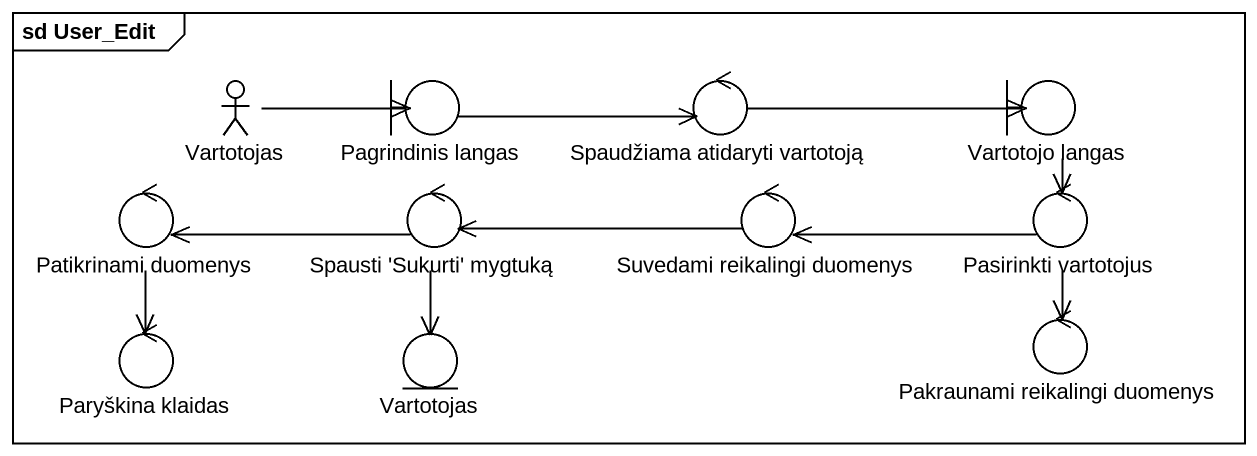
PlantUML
@startuml
mainframe sd User_Edit
actor Vartotojas
boundary "Pagrindinis langas" as Pagrindinis_langas
control "Spaudžiama atidaryti vartotoją" as Spaudžiama_atidaryti
boundary "Vartotojo langas" as Vartotojo_langas
control "Patikrinami duomenys" as Patikrinami_duomenys
control "Spausti 'Sukurti' mygtuką" as Spausti_Sukurti_mygtuką
control "Suvedami reikalingi duomenys" as Suvedami_reikalingi_duomenys
control "Pasirinkti vartotojus" as Pasirinkti_vartotojus
control "Paryškina klaidas" as Paryškina_klaidas
entity "Vartotojas" as Vartotojas_2
control "Pakraunami reikalingi duomenys" as Pakraunami_reikalingi
Vartotojas -right-> Pagrindinis_langas
Pagrindinis_langas -right-> Spaudžiama_atidaryti
Spaudžiama_atidaryti -right-> Vartotojo_langas
Vartotojo_langas --> Pasirinkti_vartotojus
Patikrinami_duomenys --> Paryškina_klaidas
Spausti_Sukurti_mygtuką -left-> Patikrinami_duomenys
Spausti_Sukurti_mygtuką --> Vartotojas_2
Suvedami_reikalingi_duomenys -left-> Spausti_Sukurti_mygtuką
Pasirinkti_vartotojus -left-> Suvedami_reikalingi_duomenys
Pasirinkti_vartotojus --> Pakraunami_reikalingi
@enduml
